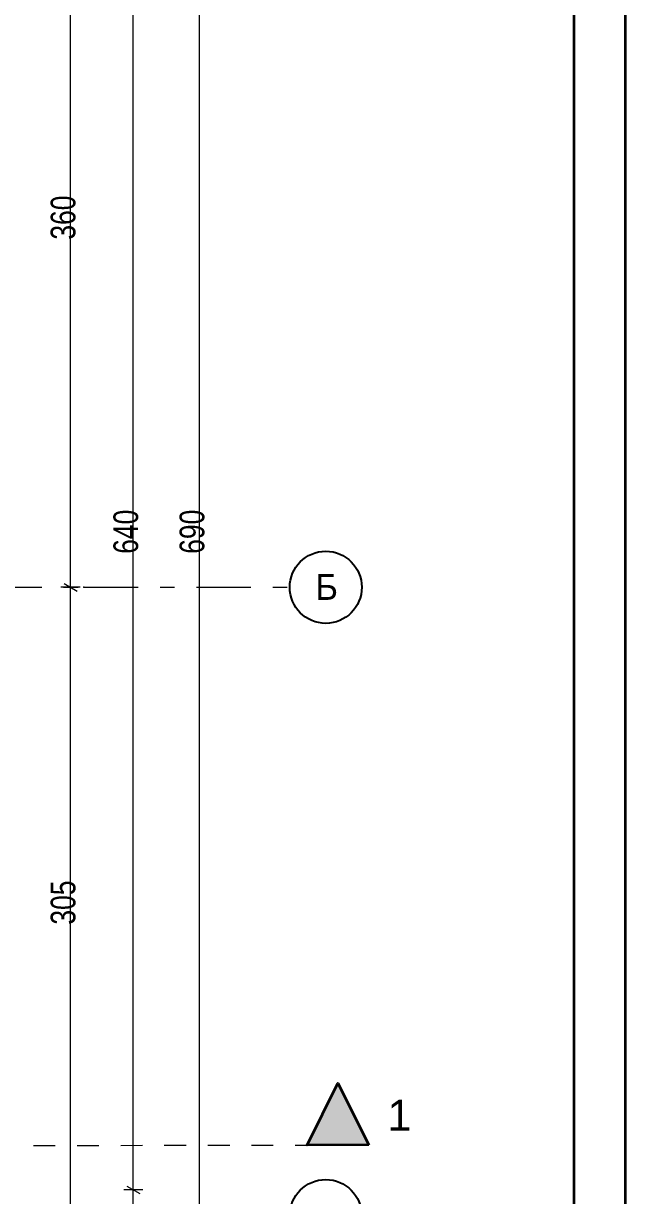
# Model space of a CAD drawing. Header units: millimetres. Extents: x -440 to 2671, y 0 to 297.
# Drawn here: x -78.7 to -20.2, y 100.9 to 214.7 of the extents above; entities that cross this region are included whole.
import ezdxf

# ---------------------------------------------------------------- set-up
doc = ezdxf.new("R2010")
doc.units = ezdxf.units.MM
doc.header["$MEASUREMENT"] = 0
doc.linetypes.add('- Двойно прекъснати линии', pattern=[10.936111, 5.291667, -2.116667, 1.411111, -2.116667])
doc.linetypes.add('- Прекъснати линия', pattern=[4.233333, 2.116667, -2.116667])
for name, color, linetype, lineweight, true_color in [('1', 7, 'Continuous', 13, 0x2b2b2b), ('25', 7, 'Continuous', 35, 0x1b1b1b), ('85', 7, 'Continuous', 20, 0x404040)]:
    doc.layers.add(name, color=color, linetype=linetype, lineweight=lineweight, true_color=true_color)
doc.layers.add('41', color=7, linetype='Continuous', lineweight=35)
doc.layers.add('7', color=7, linetype='Continuous', lineweight=25)
doc.styles.add('GENERATED_STYLE_3', font='arial.ttf')
doc.styles.add('GENERATED_STYLE_6', font='GOTHIC.TTF')

msp = doc.modelspace()

# ---------------------------------------------------------------- hatches: boundary and pattern name
at = {"layer": '25', "linetype": 'Continuous', "lineweight": 35, "true_color": 0x1b1b1b}
msp.add_hatch(color=250, dxfattribs=at).paths.add_polyline_path([(-45.11, 105.86), (-48.12, 111.86), (-51.11, 105.85)])

# ---------------------------------------------------------------- linework, layer by layer
at = {"layer": '1', "linetype": '- Двойно прекъснати линии', "lineweight": 13}
for p, q in [((-366.51, 160), (-72.8, 160)), ((-72.8, 160), (-52.8, 160))]:
    msp.add_line(p, q, dxfattribs=at)
at = {"layer": '1', "color": 250, "linetype": '- Двойно прекъснати линии', "lineweight": 13, "true_color": 0x2b2b2b}
msp.add_point((-72.8, 160), dxfattribs=at)
msp.add_point((-72.8, 160), dxfattribs=at)
at = {"layer": '25', "color": 250, "linetype": 'Continuous', "lineweight": 35, "true_color": 0x1b1b1b, "flags": 128}
msp.add_lwpolyline([(-45.11, 105.86), (-51.11, 105.85), (-48.12, 111.86)], close=True, dxfattribs=at)
at = {"layer": '41', "linetype": 'Continuous', "lineweight": 35, "flags": 128}
for points in [[(-20.19, 297), (-440.19, 297), (-440.19, 0), (-20.19, 0)], [(-25.19, 292), (-415.19, 292), (-415.19, 5), (-25.19, 5)]]:
    msp.add_lwpolyline(points, close=True, dxfattribs=at)
at = {"layer": '7', "color": 7, "linetype": 'Continuous', "lineweight": 25}
for centre in [(-49.3, 160), (-49.3, 99)]:
    msp.add_circle(centre, 3.5, dxfattribs=at)
at = {"layer": '85', "linetype": 'Continuous', "lineweight": 20}
for p, q in [((-61.55, 96.5), (-61.55, 234.5)), ((-74.08, 160), (-74.08, 232)), ((-67.99, 101.5), (-67.99, 229.5)), ((-73.14, 160), (-75.02, 160)), ((-74.7, 160.36), (-73.45, 159.64)), ((-74.08, 99), (-74.08, 160)), ((-67.05, 101.5), (-68.92, 101.5)), ((-68.61, 101.86), (-67.36, 101.14)), ((-67.99, 96.5), (-67.99, 101.5))]:
    msp.add_line(p, q, dxfattribs=at)
at = {"layer": '85', "linetype": '- Прекъснати линия', "lineweight": 20}
msp.add_line((-395.18, 105.32), (-51.11, 105.85), dxfattribs=at)

# ---------------------------------------------------------------- texts
at = {"layer": '1', "linetype": 'Continuous', "lineweight": 13, "char_height": 2.4, "attachment_point": 7, "rotation": 90, "style": 'GENERATED_STYLE_6'}
for s, insert in [('\\A1;{\\W0.800000x;\\pql;\\fCentury Gothic|b0|i0|c0|p34;360}', (-73.58, 193.75)), ('\\A1;{\\W0.800000x;\\pql;\\fCentury Gothic|b0|i0|c0|p34;640}', (-67.49, 163.25)), ('\\A1;{\\W0.800000x;\\pql;\\fCentury Gothic|b0|i0|c0|p34;690}', (-61.06, 163.25)), ('\\A1;{\\W0.800000x;\\pql;\\fCentury Gothic|b0|i0|c0|p34;305}', (-73.58, 127.25))]:
    msp.add_mtext(s, dxfattribs=dict(at, insert=insert))
at = {"layer": '1', "linetype": 'Continuous', "lineweight": 13, "insert": (-50.31, 161.28), "char_height": 2.5, "attachment_point": 1, "style": 'GENERATED_STYLE_6'}
msp.add_mtext('\\A1;{\\pql;\\pt0;\\fCentury Gothic|b0|i0|c0|p34;Б}', dxfattribs=at)
at = {"layer": '25', "color": 250, "linetype": 'Continuous', "lineweight": 35, "true_color": 0x1b1b1b, "insert": (-43.31, 107.24), "char_height": 3, "attachment_point": 7, "rotation": 0.0882, "style": 'GENERATED_STYLE_3'}
msp.add_mtext('\\A1;{\\pql;\\pt0;\\fArial|b0|i0|c0|p34;1}', dxfattribs=at)

doc.saveas('drawing.dxf')
